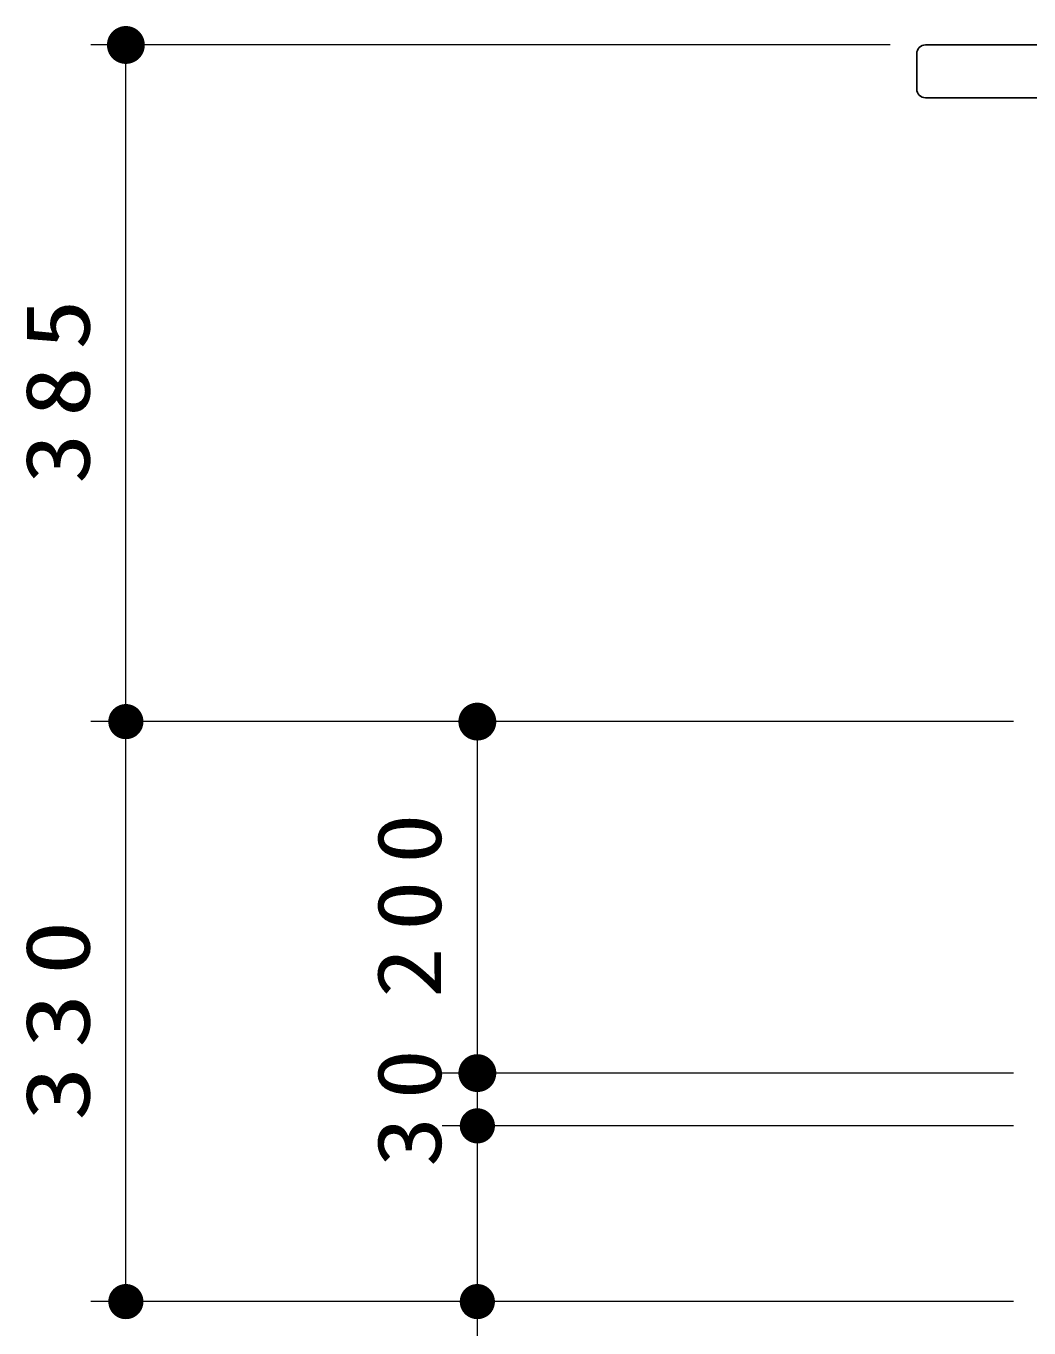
# Model space of a CAD drawing. Units: millimetres on the paper, scale 1:20. Extents: x -365 to 0, y -56 to 257.
# Drawn here: x -336.06 to -307.52, y 89.1 to 126.14 of the extents above; entities that cross this region are included whole.
import ezdxf

# ---------------------------------------------------------------- set-up
doc = ezdxf.new("R2010")
doc.units = ezdxf.units.MM
doc.layers.add('LY_1', color=7, linetype='Continuous', lineweight=25)
doc.styles.add('ＭＳ ゴシック', font='')
doc.styles.get('ＭＳ ゴシック').set_extended_font_data('MS Gothic')

# ---------------------------------------------------------------- blocks, each defined once
blk = doc.blocks.new('filled_dot')
at = {"color": 0, "linetype": 'Continuous', "lineweight": -2, "const_width": 1.25}
blk.add_lwpolyline([(-0.625, 0, 1), (0.625, 0, 1)], format="xyb", close=True, dxfattribs=at)

msp = doc.modelspace()

# ---------------------------------------------------------------- linework, layer by layer
at = {"layer": 'LY_1', "lineweight": 13}
for p, q in [((-311.467, 125.603), (-334.217, 125.603)), ((-333.217, 106.353), (-333.217, 125.603)), ((-307.967, 106.353), (-334.217, 106.353)), ((-333.217, 89.853), (-333.217, 106.353)), ((-323.217, 96.353), (-323.217, 106.353)), ((-307.967, 96.353), (-324.217, 96.353)), ((-323.217, 94.853), (-323.217, 96.353)), ((-307.967, 94.853), (-324.217, 94.853)), ((-323.217, 80.723), (-323.217, 94.853)), ((-307.967, 89.853), (-334.217, 89.853))]:
    msp.add_line(p, q, dxfattribs=at)
at = {"layer": 'LY_1'}
for p, q in [((-310.467, 125.603), (-220.967, 125.603)), ((-310.717, 125.353), (-310.717, 124.353)), ((-310.467, 124.103), (-220.967, 124.103))]:
    msp.add_line(p, q, dxfattribs=at)
for centre, start, end in [((-310.467, 125.353), 90, 180), ((-310.467, 124.353), 180, 270)]:
    msp.add_arc(centre, 0.25, start, end, dxfattribs=at)

# ---------------------------------------------------------------- block references
at = {"layer": 'LY_1', "lineweight": 13}
for p, xscale, yscale, rotation in [((-333.217, 125.603), 0.431, 0.431, 270), ((-333.217, 106.353), 0.4, 0.4, 270), ((-323.217, 106.353), 0.431, 0.431, 270), ((-323.217, 96.353), 0.431, 0.431, 270), ((-323.217, 94.853), 0.4, 0.4, 270), ((-333.217, 89.853), 0.4, 0.4, 90), ((-323.217, 89.853), 0.4, 0.4, 90)]:
    msp.add_blockref('filled_dot', p, dxfattribs=dict(at, xscale=xscale, yscale=yscale, rotation=rotation))

# ---------------------------------------------------------------- texts
at = {"layer": 'LY_1', "char_height": 1.833, "attachment_point": 8, "rotation": 90, "style": 'ＭＳ ゴシック'}
for s, insert in [('\\T1.33;\\W1.15;385', (-334.217, 115.978)), ('\\T1.33;\\W1.15;200', (-324.217, 101.353)), ('\\T1.33;\\W1.25;330', (-334.217, 98.103)), ('\\T1.34;\\W1.15;30', (-324.217, 95.603))]:
    msp.add_mtext(s, dxfattribs=dict(at, insert=insert))

doc.saveas('drawing.dxf')
